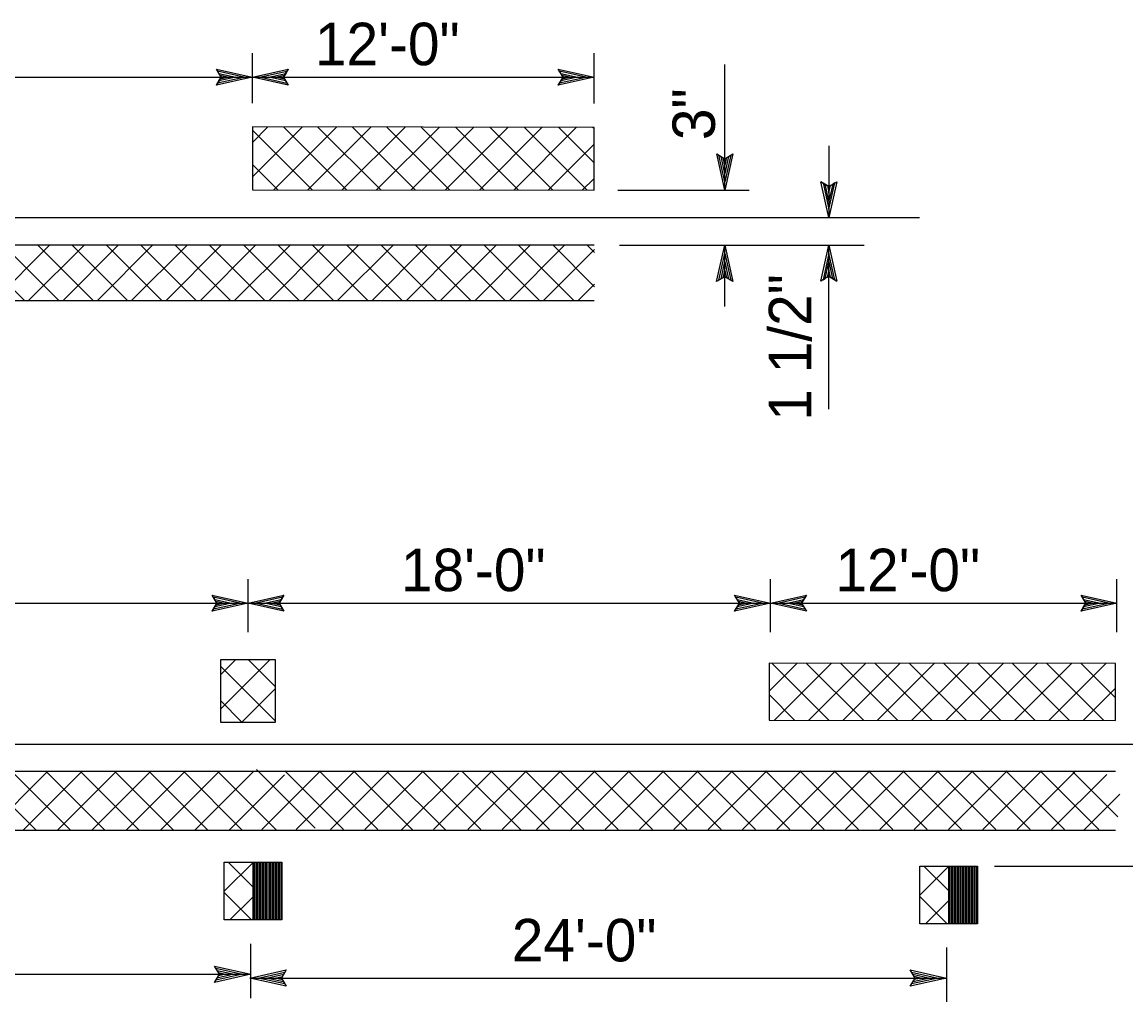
# Model space of a CAD drawing. Extents: x -893 to 867, y -474 to 712.
# Drawn here: x -98.3 to 83.6, y -257.1 to -95.7 of the extents above; entities that cross this region are included whole.
import ezdxf

# ---------------------------------------------------------------- set-up
doc = ezdxf.new("R2010")
doc.units = 0
for name, color, linetype in [('56 Stage 3 Anno', 7, 'Continuous'), ('57 Undefined', 7, 'Continuous'), ('60 Nongeo Data', 7, 'Continuous')]:
    doc.layers.add(name, color=color, linetype=linetype)

msp = doc.modelspace()

# ---------------------------------------------------------------- linework, layer by layer
at = {"layer": '56 Stage 3 Anno'}
for p, q in [((-60.35, -109.03), (-60.35, -100.82)), ((-4.06, -109.09), (-4.06, -100.82)), ((17.47, -123.39), (17.47, -102.68)), ((-233.3, -104.76), (-60.38, -104.76)), ((-60.35, -104.76), (-4.06, -104.76)), ((34.63, -116.08), (34.63, -127.89)), ((17.47, -123.39), (16.14, -117.39)), ((16.14, -117.39), (16.14, -117.39)), ((16.14, -117.39), (17.47, -118.19)), ((17.47, -122), (16.5, -117.63)), ((17.48, -120.63), (16.85, -117.81)), ((17.48, -119.25), (17.21, -118.04)), ((17.47, -118.19), (18.81, -117.39)), ((18.81, -117.39), (17.47, -123.39)), ((18.46, -117.61), (17.48, -122.01)), ((18.1, -117.84), (17.48, -120.63)), ((17.75, -118.02), (17.48, -119.25)), ((18.81, -117.39), (18.81, -117.39)), ((-0.13, -123.39), (21.49, -123.39)), ((17.47, -123.39), (17.47, -123.39)), ((0.12, -132.44), (21.49, -132.44)), ((16.13, -138.44), (17.47, -132.44)), ((17.47, -142.56), (17.47, -132.44)), ((17.47, -132.44), (17.47, -132.44)), ((17.47, -132.44), (18.8, -138.44)), ((21.49, -132.44), (23.65, -132.46)), ((23.49, -132.44), (40.45, -132.44)), ((34.63, -159.44), (34.63, -132.44)), ((16.49, -138.23), (17.47, -133.82)), ((17.48, -133.84), (18.45, -138.21)), ((16.85, -137.99), (17.47, -135.21)), ((17.47, -135.21), (18.1, -138.03)), ((17.47, -137.64), (16.13, -138.44)), ((17.2, -137.82), (17.47, -136.59)), ((17.47, -136.59), (17.74, -137.8)), ((18.8, -138.44), (17.47, -137.64)), ((16.13, -138.44), (16.13, -138.44)), ((18.8, -138.44), (18.8, -138.44)), ((-61.08, -196.22), (-61.08, -187.48)), ((24.99, -196.22), (24.99, -187.48)), ((82.07, -196.22), (82.07, -187.48)), ((-147.14, -191.42), (-61.08, -191.42)), ((-61.08, -191.42), (24.99, -191.42)), ((25.01, -191.42), (82.07, -191.42)), ((61.9, -234.74), (100.71, -234.74)), ((-60.59, -256.5), (-60.59, -247.55)), ((54.03, -257.13), (54.03, -248.18)), ((-175.4, -252.57), (-60.6, -252.57)), ((-65.8, -252.57), (-66.6, -251.22)), ((-66.6, -251.22), (-66.6, -251.22)), ((-66.6, -251.22), (-60.6, -252.57)), ((-60.6, -252.57), (-66.6, -253.9)), ((-66.6, -253.9), (-65.8, -252.57)), ((-66.38, -251.58), (-61.98, -252.56)), ((-61.99, -252.57), (-66.37, -253.54)), ((-63.36, -252.56), (-66.19, -253.19)), ((-66.15, -251.94), (-63.36, -252.56)), ((-65.97, -252.29), (-64.74, -252.56)), ((-64.74, -252.56), (-65.95, -252.83)), ((-60.77, -253.19), (-54.77, -251.86)), ((-60.6, -252.57), (-60.6, -252.57)), ((-59.38, -253.19), (-55.01, -252.22)), ((-58.01, -253.19), (-55.18, -252.57)), ((-54.77, -251.86), (-55.57, -253.19)), ((-54.77, -251.86), (-54.77, -251.86)), ((48.82, -253.19), (48.02, -251.85)), ((48.02, -251.85), (48.02, -251.85)), ((48.02, -251.85), (54.02, -253.19)), ((48.23, -252.21), (52.64, -253.19)), ((48.47, -252.57), (51.25, -253.19)), ((-66.6, -253.9), (-66.6, -253.9)), ((-60.79, -253.19), (54.02, -253.19)), ((-54.77, -254.53), (-60.77, -253.19)), ((-60.77, -253.19), (-60.77, -253.19)), ((-54.99, -254.17), (-59.39, -253.19)), ((-55.22, -253.81), (-58.01, -253.19)), ((-56.63, -253.19), (-55.42, -252.93)), ((-55.4, -253.47), (-56.63, -253.19)), ((-55.57, -253.19), (-54.77, -254.53)), ((-54.77, -254.53), (-54.77, -254.53)), ((54.02, -253.19), (48.02, -254.52)), ((48.02, -254.52), (48.82, -253.19)), ((48.02, -254.52), (48.02, -254.52)), ((52.63, -253.19), (48.25, -254.16)), ((51.25, -253.19), (48.43, -253.81)), ((48.64, -252.91), (49.87, -253.19)), ((49.87, -253.19), (48.66, -253.45)), ((54.02, -253.19), (54.02, -253.19))]:
    msp.add_line(p, q, dxfattribs=at)
for points in [[(-66.29, -103.44), (-60.38, -104.76), (-66.29, -106.07), (-66.08, -105.72), (-61.75, -104.76), (-66.08, -103.79), (-65.87, -104.14), (-63.1, -104.75), (-65.87, -105.37), (-65.66, -105.02), (-64.46, -104.75), (-65.66, -104.49), (-65.5, -104.76), (-66.29, -106.07), (-65.5, -104.76)], [(-54.45, -106.08), (-60.35, -104.76), (-54.45, -103.45), (-54.66, -103.8), (-58.98, -104.75), (-54.66, -105.73), (-54.86, -105.38), (-57.63, -104.76), (-54.87, -104.15), (-55.08, -104.49), (-56.27, -104.76), (-55.07, -105.03), (-55.24, -104.76), (-54.45, -103.45), (-55.24, -104.76)], [(-9.97, -103.44), (-4.06, -104.76), (-9.97, -106.07), (-9.76, -105.72), (-5.43, -104.76), (-9.76, -103.79), (-9.55, -104.14), (-6.78, -104.75), (-9.55, -105.37), (-9.34, -105.02), (-8.14, -104.75), (-9.34, -104.49), (-9.18, -104.76), (-9.97, -106.07), (-9.18, -104.76)], [(35.95, -121.98), (34.63, -127.89), (33.32, -121.98), (33.67, -122.19), (34.63, -126.52), (35.6, -122.19), (35.25, -122.4), (34.63, -125.17), (34.02, -122.4), (34.37, -122.61), (34.63, -123.81), (34.9, -122.61), (34.63, -122.77), (33.32, -121.98), (34.63, -122.77)], [(33.31, -138.35), (34.63, -132.44), (35.94, -138.35), (35.59, -138.14), (34.63, -133.81), (33.66, -138.14), (34.01, -137.93), (34.63, -135.16), (35.24, -137.93), (34.89, -137.72), (34.63, -136.52), (34.36, -137.72), (34.63, -137.56), (35.94, -138.35), (34.63, -137.56)], [(-66.98, -190.1), (-61.08, -191.42), (-66.98, -192.73), (-66.77, -192.38), (-62.45, -191.43), (-66.77, -190.45), (-66.57, -190.8), (-63.8, -191.42), (-66.56, -192.03), (-66.35, -191.68), (-65.16, -191.42), (-66.36, -191.15), (-66.19, -191.42), (-66.98, -192.73), (-66.19, -191.42)], [(-55.17, -192.74), (-61.08, -191.42), (-55.17, -190.11), (-55.38, -190.46), (-59.71, -191.42), (-55.38, -192.39), (-55.59, -192.04), (-58.36, -191.42), (-55.59, -190.81), (-55.8, -191.16), (-57, -191.42), (-55.8, -191.69), (-55.96, -191.42), (-55.17, -190.11), (-55.96, -191.42)], [(19.08, -190.1), (24.99, -191.42), (19.08, -192.73), (19.29, -192.38), (23.62, -191.43), (19.29, -190.45), (19.5, -190.8), (22.27, -191.42), (19.5, -192.03), (19.71, -191.68), (20.91, -191.42), (19.71, -191.15), (19.87, -191.42), (19.08, -192.73), (19.87, -191.42)], [(30.92, -192.74), (25.01, -191.42), (30.92, -190.11), (30.71, -190.46), (26.38, -191.42), (30.71, -192.39), (30.5, -192.04), (27.73, -191.42), (30.5, -190.81), (30.29, -191.16), (29.09, -191.42), (30.29, -191.69), (30.13, -191.42), (30.92, -190.11), (30.13, -191.42)], [(76.17, -190.1), (82.07, -191.42), (76.17, -192.73), (76.38, -192.38), (80.7, -191.43), (76.38, -190.45), (76.58, -190.8), (79.35, -191.42), (76.59, -192.03), (76.8, -191.68), (77.99, -191.42), (76.79, -191.15), (76.95, -191.42), (76.17, -192.73), (76.95, -191.42)]]:
    msp.add_lwpolyline(points, close=True, dxfattribs=at)
at = {"layer": '60 Nongeo Data'}
for p, q in [((-330.43, -127.89), (49.56, -127.89)), ((-4.06, -132.46), (-290.36, -132.46)), ((-290.36, -141.57), (-4.06, -141.57)), ((-330.43, -214.67), (144.99, -214.67)), ((81.84, -219.17), (-295.04, -219.17)), ((-295.1, -228.83), (81.84, -228.83))]:
    msp.add_line(p, q, dxfattribs=at)
for points in [[(-60.34, -112.97), (-60.35, -123.33), (-4.07, -123.39), (-4.06, -113.03)], [(-65.61, -200.75), (-65.62, -211.02), (-56.56, -211.03), (-56.55, -200.76)], [(24.77, -201.3), (24.76, -210.71), (81.84, -210.78), (81.85, -201.36)]]:
    msp.add_lwpolyline(points, close=True, dxfattribs=at)
for points in [[(-60.35, -121.18), (-52.15, -112.98)], [(-60.34, -115.52), (-57.8, -112.97)], [(-50.5, -123.34), (-60.34, -113.5)], [(-56.85, -123.34), (-46.5, -112.98)], [(-44.84, -123.35), (-55.21, -112.97)], [(-51.2, -123.34), (-40.85, -112.99)], [(-39.18, -123.35), (-49.55, -112.98)], [(-45.55, -123.35), (-35.2, -112.99)], [(-33.51, -123.36), (-43.89, -112.98)], [(-39.9, -123.35), (-29.55, -113)], [(-27.85, -123.37), (-38.23, -112.99)], [(-34.25, -123.36), (-23.9, -113.01)], [(-22.19, -123.37), (-32.56, -113)], [(-28.6, -123.37), (-18.24, -113.01)], [(-16.52, -123.38), (-26.9, -113)], [(-22.95, -123.37), (-12.59, -113.02)], [(-10.86, -123.39), (-21.24, -113.01)], [(-17.3, -123.38), (-6.94, -113.02)], [(-5.2, -123.39), (-15.57, -113.02)], [(-4.07, -118.87), (-9.91, -113.02)], [(-4.06, -113.22), (-4.25, -113.03)], [(-11.65, -123.38), (-4.06, -115.8)], [(-56.16, -123.34), (-60.35, -119.15)], [(-6, -123.39), (-4.07, -121.46)], [(-97.89, -141.57), (-107, -132.46)], [(-102.88, -141.57), (-93.76, -132.46)], [(-92.23, -141.57), (-101.34, -132.46)], [(-97.22, -141.57), (-88.1, -132.46)], [(-86.57, -141.57), (-95.69, -132.46)], [(-91.56, -141.57), (-82.45, -132.46)], [(-80.92, -141.57), (-90.03, -132.46)], [(-85.9, -141.57), (-76.79, -132.46)], [(-75.26, -141.57), (-84.37, -132.46)], [(-80.25, -141.57), (-71.13, -132.46)], [(-69.6, -141.57), (-78.72, -132.46)], [(-74.59, -141.57), (-65.48, -132.46)], [(-63.95, -141.57), (-73.06, -132.46)], [(-68.93, -141.57), (-59.82, -132.46)], [(-58.29, -141.57), (-67.4, -132.46)], [(-63.28, -141.57), (-54.16, -132.46)], [(-52.63, -141.57), (-61.75, -132.46)], [(-57.62, -141.57), (-48.51, -132.46)], [(-46.98, -141.57), (-56.09, -132.46)], [(-51.96, -141.57), (-42.85, -132.46)], [(-41.32, -141.57), (-50.43, -132.46)], [(-46.31, -141.57), (-37.19, -132.46)], [(-35.66, -141.57), (-44.78, -132.46)], [(-40.65, -141.57), (-31.54, -132.46)], [(-30, -141.57), (-39.12, -132.46)], [(-34.99, -141.57), (-25.88, -132.46)], [(-24.35, -141.57), (-33.46, -132.46)], [(-29.34, -141.57), (-20.22, -132.46)], [(-18.69, -141.57), (-27.81, -132.46)], [(-23.68, -141.57), (-14.57, -132.46)], [(-13.03, -141.57), (-22.15, -132.46)], [(-18.02, -141.57), (-8.91, -132.46)], [(-7.38, -141.57), (-16.49, -132.46)], [(-3.98, -139.32), (-10.83, -132.46)], [(-3.98, -133.66), (-5.18, -132.46)], [(-12.37, -141.57), (-3.98, -133.18)], [(-6.71, -141.57), (-3.98, -138.84)], [(-65.62, -203.23), (-63.14, -200.75)], [(-65.62, -208.89), (-57.49, -200.76)], [(-56.56, -210.87), (-65.61, -201.82)], [(-56.55, -205.22), (-61.02, -200.76)], [(24.76, -205.95), (29.41, -201.31)], [(34.64, -210.73), (25.22, -201.3)], [(25.66, -210.72), (35.06, -201.31)], [(40.3, -210.73), (30.88, -201.31)], [(31.31, -210.72), (40.71, -201.32)], [(45.97, -210.74), (36.54, -201.31)], [(36.96, -210.73), (46.36, -201.32)], [(51.63, -210.74), (42.21, -201.32)], [(42.61, -210.73), (52.01, -201.33)], [(57.29, -210.75), (47.87, -201.33)], [(48.26, -210.74), (57.66, -201.34)], [(62.96, -210.76), (53.53, -201.33)], [(53.91, -210.75), (63.31, -201.34)], [(68.62, -210.76), (59.19, -201.34)], [(59.56, -210.75), (68.96, -201.35)], [(74.28, -210.77), (64.86, -201.34)], [(65.21, -210.76), (74.62, -201.35)], [(79.94, -210.77), (70.52, -201.35)], [(70.86, -210.76), (80.27, -201.36)], [(81.85, -207.02), (76.18, -201.36)], [(81.85, -201.37), (81.85, -201.36)], [(-62.09, -211.02), (-56.56, -205.48)], [(76.51, -210.77), (81.85, -205.44)], [(28.98, -210.72), (24.76, -206.5)], [(-62.07, -211.02), (-65.62, -207.47)], [(-95.96, -228.83), (-105.62, -219.17)], [(-103.76, -228.83), (-94.09, -219.17)], [(-90.3, -228.83), (-99.97, -219.17)], [(-98.1, -228.83), (-88.44, -219.17)], [(-84.65, -228.83), (-94.31, -219.17)], [(-92.44, -228.83), (-82.78, -219.17)], [(-78.99, -228.83), (-88.65, -219.17)], [(-86.79, -228.83), (-77.12, -219.17)], [(-73.33, -228.83), (-83, -219.17)], [(-81.13, -228.83), (-71.47, -219.17)], [(-67.68, -228.83), (-77.34, -219.17)], [(-75.47, -228.83), (-65.81, -219.17)], [(-62.02, -228.83), (-71.68, -219.17)], [(-69.82, -228.83), (-60.15, -219.17)], [(-56.36, -228.83), (-66.03, -219.17)], [(-64.16, -228.83), (-55.05, -219.72)], [(-49.99, -228.51), (-59.66, -218.85)], [(-58.81, -228.74), (-49.15, -219.07)], [(-45.36, -228.74), (-55.02, -219.07)], [(-53.16, -228.74), (-43.49, -219.07)], [(-39.7, -228.74), (-49.37, -219.07)], [(-47.5, -228.74), (-37.84, -219.07)], [(-34, -228.79), (-43.71, -219.07)], [(-41.84, -228.74), (-32.2, -219.09)], [(-28.5, -228.85), (-38.06, -219.3)], [(-35.79, -228.8), (-26.41, -219.42)], [(-22.73, -228.74), (-32.4, -219.07)], [(-30.53, -228.74), (-20.87, -219.07)], [(-16.05, -228.85), (-25.72, -219.19)], [(-24.87, -228.74), (-15.21, -219.07)], [(-11.42, -228.74), (-21.08, -219.07)], [(-19.22, -228.74), (-9.55, -219.07)], [(-5.76, -228.74), (-15.43, -219.07)], [(-13.56, -228.74), (-3.9, -219.07)], [(-0.11, -228.74), (-9.77, -219.07)], [(-7.9, -228.74), (1.76, -219.07)], [(5.55, -228.74), (-4.11, -219.07)], [(-2.25, -228.74), (7.42, -219.07)], [(11.21, -228.74), (1.54, -219.07)], [(3.41, -228.74), (13.07, -219.07)], [(16.87, -228.74), (7.2, -219.07)], [(9.07, -228.74), (18.73, -219.07)], [(22.52, -228.74), (12.86, -219.07)], [(14.72, -228.74), (24.39, -219.07)], [(28.18, -228.74), (18.51, -219.07)], [(20.38, -228.74), (30.05, -219.07)], [(33.84, -228.74), (24.17, -219.07)], [(26.04, -228.74), (35.7, -219.07)], [(39.49, -228.74), (29.83, -219.07)], [(31.69, -228.74), (41.36, -219.07)], [(45.15, -228.74), (35.48, -219.07)], [(37.35, -228.74), (47.02, -219.07)], [(50.81, -228.74), (41.14, -219.07)], [(43.01, -228.74), (52.67, -219.07)], [(56.46, -228.74), (46.8, -219.07)], [(48.66, -228.74), (58.33, -219.07)], [(62.12, -228.74), (52.46, -219.07)], [(54.32, -228.74), (63.99, -219.07)], [(67.78, -228.74), (58.11, -219.07)], [(59.98, -228.74), (69.64, -219.07)], [(73.43, -228.74), (63.77, -219.07)], [(65.64, -228.74), (75.3, -219.07)], [(79.09, -228.74), (69.43, -219.07)], [(71.29, -228.74), (80.41, -219.63)], [(82.24, -226.65), (74.84, -219.24)], [(76.57, -228.9), (82.58, -222.89)], [(-65, -234.12), (-60.25, -234.12), (-60.25, -243.62), (-65, -243.62), (-65, -234.12)], [(-65, -234.12), (-60.25, -234.12), (-60.25, -243.62), (-65, -243.62), (-65, -234.12)], [(-65, -238.9), (-60.25, -234.15)], [(-60.25, -238.2), (-64.33, -234.12)], [(-60.25, -234.12), (-55.5, -234.12), (-55.5, -243.62), (-60.25, -243.62), (-60.25, -234.12)], [(-60.25, -234.12), (-55.5, -234.12), (-55.5, -243.62), (-60.25, -243.62), (-60.25, -234.12)], [(-60.01, -243.62), (-60.01, -234.12)], [(-59.76, -243.62), (-59.76, -234.12)], [(-59.51, -243.62), (-59.51, -234.12)], [(-59.26, -243.62), (-59.26, -234.12)], [(-59.01, -243.62), (-59.01, -234.12)], [(-58.76, -243.62), (-58.76, -234.12)], [(-58.51, -243.62), (-58.51, -234.12)], [(-58.26, -243.62), (-58.26, -234.12)], [(-58.01, -243.62), (-58.01, -234.12)], [(-57.76, -243.62), (-57.76, -234.12)], [(-57.51, -243.62), (-57.51, -234.12)], [(-57.26, -243.62), (-57.26, -234.12)], [(-57.01, -243.62), (-57.01, -234.12)], [(-56.76, -243.62), (-56.76, -234.12)], [(-56.51, -243.62), (-56.51, -234.12)], [(-56.26, -243.62), (-56.26, -234.12)], [(-56.01, -243.62), (-56.01, -234.12)], [(-55.76, -243.62), (-55.76, -234.12)], [(-55.51, -243.62), (-55.51, -234.12)], [(49.62, -234.74), (54.37, -234.74), (54.37, -244.24), (49.62, -244.24), (49.62, -234.74)], [(49.62, -234.74), (54.37, -234.74), (54.37, -244.24), (49.62, -244.24), (49.62, -234.74)], [(49.62, -239.53), (54.37, -234.78)], [(54.37, -238.83), (50.29, -234.74)], [(54.37, -234.74), (59.12, -234.74), (59.12, -244.24), (54.37, -244.24), (54.37, -234.74)], [(54.37, -234.74), (59.12, -234.74), (59.12, -244.24), (54.37, -244.24), (54.37, -234.74)], [(54.61, -244.24), (54.61, -234.74)], [(54.86, -244.24), (54.86, -234.74)], [(55.11, -244.24), (55.11, -234.74)], [(55.36, -244.24), (55.36, -234.74)], [(55.61, -244.24), (55.61, -234.74)], [(55.86, -244.24), (55.86, -234.74)], [(56.11, -244.24), (56.11, -234.74)], [(56.36, -244.24), (56.36, -234.74)], [(56.61, -244.24), (56.61, -234.74)], [(56.86, -244.24), (56.86, -234.74)], [(57.11, -244.24), (57.11, -234.74)], [(57.36, -244.24), (57.36, -234.74)], [(57.61, -244.24), (57.61, -234.74)], [(57.86, -244.24), (57.86, -234.74)], [(58.11, -244.24), (58.11, -234.74)], [(58.36, -244.24), (58.36, -234.74)], [(58.61, -244.24), (58.61, -234.74)], [(58.86, -244.24), (58.86, -234.74)], [(59.11, -244.24), (59.11, -234.74)], [(-60.49, -243.62), (-65, -239.11)], [(-64.05, -243.62), (-60.25, -239.81)], [(54.13, -244.24), (49.62, -239.73)], [(50.56, -244.24), (54.37, -240.44)]]:
    msp.add_lwpolyline(points, dxfattribs=at)

# ---------------------------------------------------------------- texts
at = {"layer": '56 Stage 3 Anno'}
msp.add_text('1 1/2"', height=7, rotation=90, dxfattribs=at).set_placement((31.72, -161.36))
at = {"layer": '57 Undefined'}
for s, p in [('12\'-0"', (-50.05, -102.79)), ('18\'-0"', (-35.89, -189.45)), ('12\'-0"', (35.7, -189.45)), ('24\'-0"', (-17.62, -250.45))]:
    msp.add_text(s, height=7, dxfattribs=at).set_placement(p)
msp.add_text('3"', height=7, rotation=90, dxfattribs=at).set_placement((15.85, -115.13))

doc.saveas('drawing.dxf')
